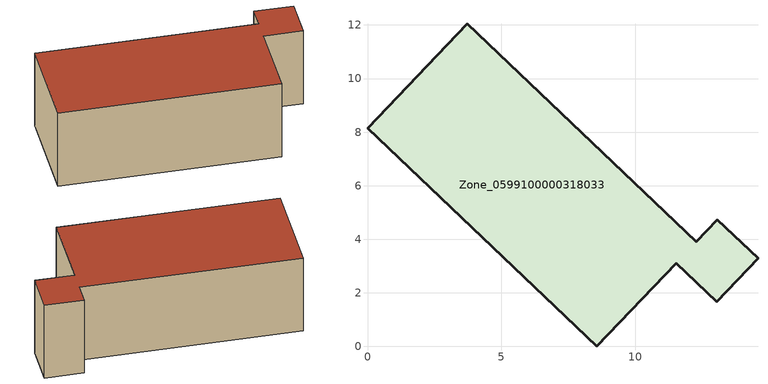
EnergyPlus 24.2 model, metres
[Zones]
Zone_0599100000318033
 floor ground (C_G): 13.06,4.73 14.58,3.29 13.04,1.67 11.52,3.11 8.56,0 0,8.14 3.72,12.05 12.28,3.91 z3.16
 wall outside (C_F): 3.72,12.05 0,8.14 8.56,0 11.52,3.11 13.04,1.67 14.58,3.29 13.06,4.73 12.28,3.91 3.72,12.05 z3.16:7.78
 roof outside (C_R): 12.28,3.91 3.72,12.05 0,8.14 8.56,0 11.52,3.11 13.04,1.67 14.58,3.29 13.06,4.73 z7.78
[BUILDING]
Pand.0599100000318033: North Axis=0; Terrain=City; Loads Convergence Tolerance Value=0.04; Temperature Convergence Tolerance Value=0.4; Solar Distribution=FullExterior; Maximum Number of Warmup Days=25; Minimum Number of Warmup Days=1
[Site:Location]
Rotterdam.The.Hague.AP_ZH_NLD Design_Conditions: Latitude=51.96; Longitude=4.45; Time Zone=1; Elevation=-4.5
[SITE:GROUNDTEMPERATURE:BUILDINGSURFACE]
18, 18, 18, 18, 18, 18, 18, 18, 18, 18, 18, 18
[MATERIAL] Thermal Absorptance=0.9; Solar Absorptance=0.7; Visible Absorptance=0.7
Name | Roughness | Thickness | Conductivity | Density | Specific Heat
G.TI.1975-1991 | MediumSmooth | 0.15 | 0.288461 | 540 | 1210
F.TI.1975-1991 | Rough | 0.3 | 0.230769 | 1920 | 840
R.TI.1975-1991 | MediumRough | 0.2 | 0.153846 | 1500 | 1000
[CONSTRUCTION]
C_G: G.TI.1975-1991
C_F: F.TI.1975-1991
C_R: R.TI.1975-1991
[ZONE]
Zone_0599100000318033: Type=1; Multiplier=1; Ceiling Height=Autocalculate; Volume=Autocalculate; Floor Area=autocalculate; Part of Total Floor Area=Yes
[ZONEINFILTRATION:DESIGNFLOWRATE]
Infil_Zone_0599100000318033: Zone or ZoneList or Space or SpaceList=Zone_0599100000318033; Schedule=AlwaysOn; Design Flow Rate Calculation Method=Flow/Area; Flow Rate per Floor Area=0.003; Constant Term Coefficient=1; Temperature Term Coefficient=0; Velocity Term Coefficient=0; Velocity Squared Term Coefficient=0
[HVACTEMPLATE:ZONE:IDEALLOADSAIRSYSTEM]
Zone_0599100000318033: Maximum Heating Supply Air Temperature=50; Minimum Cooling Supply Air Temperature=13; Maximum Heating Supply Air Humidity Ratio=0.0156; Minimum Cooling Supply Air Humidity Ratio=0.0077; Heating Limit=NoLimit; Cooling Limit=NoLimit; Dehumidification Control Type=ConstantSensibleHeatRatio; Cooling Sensible Heat Ratio=0.7; Dehumidification Setpoint=60; Humidification Control Type=None; Humidification Setpoint=30; Outdoor Air Method=None; Outdoor Air Flow Rate per Person=0.00944; Outdoor Air Flow Rate per Zone Floor Area=0; Outdoor Air Flow Rate per Zone=0; Demand Controlled Ventilation Type=None; Outdoor Air Economizer Type=NoEconomizer; Heat Recovery Type=None; Sensible Heat Recovery Effectiveness=0.7; Latent Heat Recovery Effectiveness=0.65
[ZONECONTROL:THERMOSTAT]
ThermostatControl_Zone_0599100000318033: Zone or ZoneList=Zone_0599100000318033; Control Type Schedule=DualSetpointControlType; Control 1=Thermostat_Zone_0599100000318033; Temperature Difference Between Cutout And Setpoint=0
[THERMOSTATSETPOINT:DUALSETPOINT]
Thermostat_Zone_0599100000318033: Heating Setpoint Temperature Schedule=HeatingSetpoint_Zone_0599100000318033; Cooling Setpoint Temperature Schedule=CoolingSetpoint_Zone_0599100000318033
[SCHEDULE:COMPACT]
HeatingSetpoint_Zone_0599100000318033: Through: 12/31, For: AllDays, Until: 24:00, 21
CoolingSetpoint_Zone_0599100000318033: Through: 12/31, For: AllDays, Until: 24:00, 24
DualSetpointControlType: Through: 12/31, For: AllDays, Until: 24:00, 4
AlwaysOn: Through: 12/31, For: AllDays, Until: 24:00, 1
